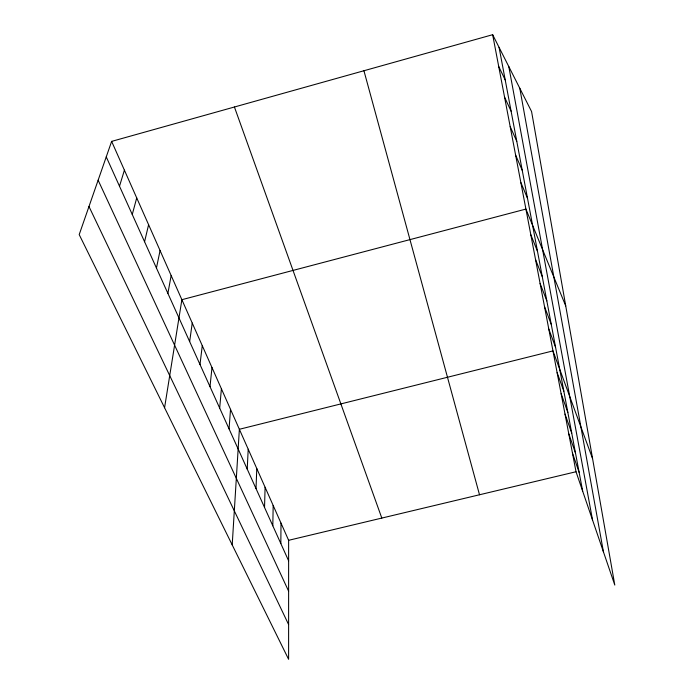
<?xml version="1.0" encoding="UTF-8"?>
<svg xmlns="http://www.w3.org/2000/svg" width="694" height="694" viewBox="0 0 694 694"><rect width="100%" height="100%" fill="white"/><g stroke="black" fill="none" stroke-linecap="round" stroke-linejoin="round"><path stroke-width="1.04" d="M111.639 141.385L288.626 540.305L288.609 659.3L79.203 234.607L111.639 141.385L492.653 34.7L531.569 111.517L614.797 585.068L576.02 471.746L492.653 34.7M280.836 543.558L281.009 523.137M272.811 525.783L273.176 505.466M264.535 507.47L265.099 487.275M256.017 488.585L256.78 468.528M247.22 469.109L248.209 449.209M232.204 544.903L239.369 429.282L552.962 350.895L592.572 458.63M229.055 428.875L230.521 409.339M219.677 408.107L221.403 388.779M209.996 386.653L211.991 367.568M199.993 364.497L202.275 345.673M189.653 341.595L192.238 323.057M164.573 407.734L181.88 299.695L525.913 209.076L565.74 305.941M167.896 293.397L171.158 275.544M156.436 268.023L160.071 250.551M144.569 241.738L148.603 224.7M132.268 214.481L136.718 197.92M119.507 186.209L124.408 170.16M288.626 540.305L576.02 471.746M498.717 66.494L505.206 79.914M88.979 206.526L288.617 624.574M504.555 97.108L511.096 111.205M98.132 180.206L288.617 591.167M106.251 156.87L288.626 560.821M510.185 126.62L516.778 141.333M515.616 155.083L522.244 170.36M520.856 182.548L527.509 198.337M530.806 234.702L537.503 251.393M535.525 259.487L542.248 276.559M540.097 283.456L546.829 300.892M544.53 306.653L551.262 324.41M548.815 329.121L555.547 347.173M557.109 372.626L563.84 391.19M561.125 393.68L567.848 412.47M234.425 107.006L381.813 518.08M565.02 414.092L571.735 433.082M568.794 433.889L575.491 453.061M572.463 453.095L579.143 472.432M363.934 70.745L479.511 494.77M499.081 47.383L582.682 491.222M508.797 66.563L592.555 520.084M519.797 88.268L603.45 551.912"/></g></svg>
